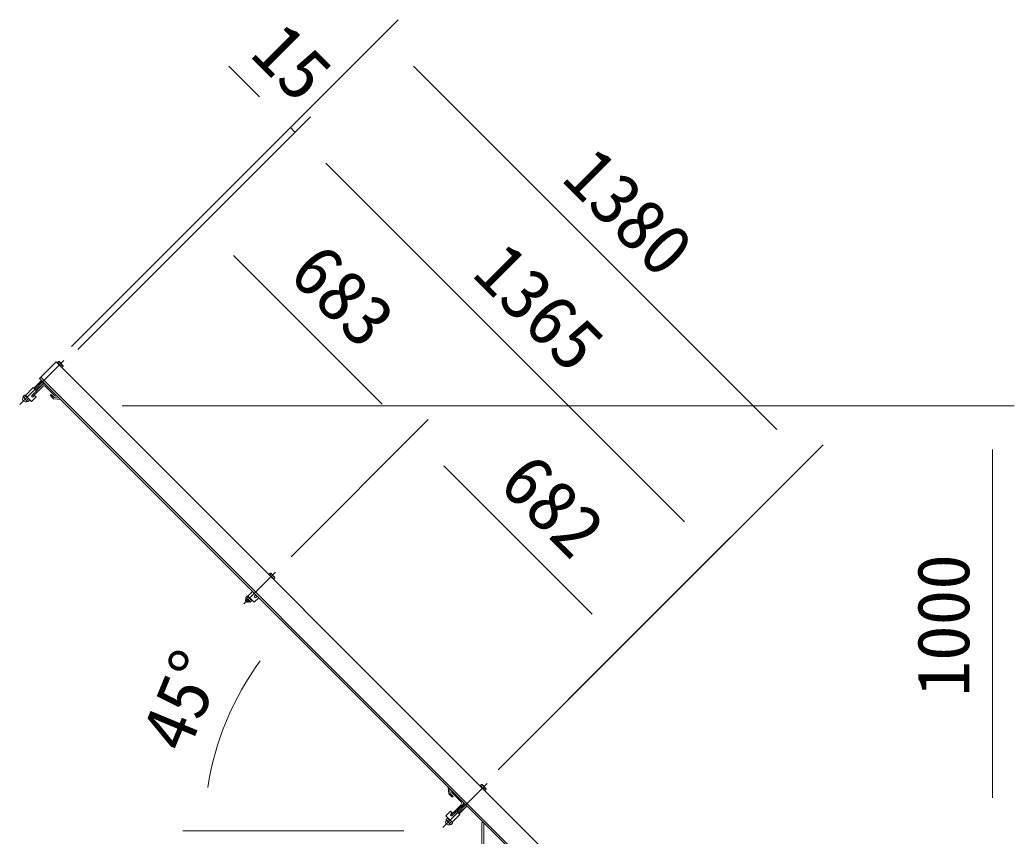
# Model space of a CAD drawing. Units: millimetres, scale not verified. Extents: x -10500 to 10500, y -7425 to 7425.
# Drawn here: x -2469 to -186, y 2194 to 4069 of the extents above; entities that cross this region are included whole.
import ezdxf
from ezdxf.enums import TextEntityAlignment as Align

# ---------------------------------------------------------------- set-up
doc = ezdxf.new("R2010")
doc.units = ezdxf.units.MM
doc.header["$LTSCALE"] = 50
doc.linetypes.add('USER1', pattern=[50.8, 31.75, -6.35, 6.35, -6.35])
for name, color, linetype, lineweight in [('0-0_D-STR3', 3, 'Continuous', 13), ('0-1_D-STR1', 1, 'Continuous', 18), ('0-2_D-BMK', 2, 'USER1', 13), ('0-6_D-STR-DIM', 7, 'Continuous', 9)]:
    doc.layers.add(name, color=color, linetype=linetype, lineweight=lineweight)
doc.styles.add('ＭＳ ゴシック', font='')
doc.styles.get('ＭＳ ゴシック').set_extended_font_data('MS Gothic')

msp = doc.modelspace()

# ---------------------------------------------------------------- linework, layer by layer
at = {"layer": '0-0_D-STR3'}
for p, q in [((-2383.63, 3281.27), (-2380.37, 3284.53)), ((-2383.63, 3281.27), (-2373.01, 3270.66)), ((-2380.97, 3278.62), (-2377.72, 3281.87)), ((-2379.03, 3284.17), (-2380.37, 3284.53)), ((-2379.03, 3284.17), (-2370.12, 3275.26)), ((-2375.67, 3273.31), (-2372.41, 3276.57)), ((-2373.01, 3270.66), (-2369.76, 3273.91)), ((-2370.12, 3275.26), (-2369.76, 3273.91)), ((-2456.28, 3206.49), (-2438.6, 3224.17)), ((-2438.6, 3224.17), (-2431.18, 3216.74)), ((-2419.33, 3240.61), (-2437.19, 3222.75)), ((-2418.8, 3240.08), (-2436.66, 3222.22)), ((-2414.21, 3235.48), (-2432.06, 3217.63)), ((-2413.68, 3234.95), (-2431.53, 3217.1)), ((-2458.47, 3207.27), (-2461.65, 3204.09)), ((-2461.04, 3202.06), (-2452.31, 3193.33)), ((-2461.04, 3202.06), (-2452.31, 3193.33)), ((-2458.79, 3201.22), (-2455.61, 3204.4)), ((-2456.44, 3206.66), (-2447.71, 3197.93)), ((-2456.44, 3206.66), (-2447.71, 3197.93)), ((-2456.28, 3206.49), (-2442.14, 3192.35)), ((-2453.06, 3195.5), (-2449.88, 3198.68)), ((-2442.14, 3192.35), (-2431.53, 3202.96)), ((-2441.61, 3206.31), (-2431.18, 3216.74)), ((-2438.42, 3203.13), (-2435.07, 3206.49)), ((-2435.07, 3206.49), (-2431.53, 3202.96)), ((-2447.02, 3195.81), (-2450.2, 3192.63)), ((-1897.49, 2795.14), (-1894.24, 2798.39)), ((-1897.49, 2795.14), (-1886.88, 2784.52)), ((-1894.84, 2792.48), (-1891.58, 2795.74)), ((-1892.89, 2798.03), (-1894.24, 2798.39)), ((-1892.89, 2798.03), (-1883.98, 2789.12)), ((-1889.53, 2787.17), (-1886.27, 2790.43)), ((-1886.88, 2784.52), (-1883.62, 2787.78)), ((-1883.98, 2789.12), (-1883.62, 2787.78)), ((-1946.28, 2746.34), (-1950.37, 2742.26)), ((-1950.37, 2742.26), (-1949.99, 2740.86)), ((-1941.15, 2732.02), (-1949.99, 2740.86)), ((-1943.63, 2743.69), (-1947.71, 2739.61)), ((-1935.67, 2735.73), (-1946.28, 2746.34)), ((-1945.22, 2745.28), (-1934.61, 2755.89)), ((-1945.22, 2745.28), (-1931.07, 2731.14)), ((-1931.07, 2731.14), (-1920.47, 2741.74)), ((-1930.54, 2745.1), (-1927.19, 2748.46)), ((-1927.36, 2741.92), (-1924, 2745.28)), ((-1924, 2745.28), (-1920.47, 2741.74)), ((-1948.4, 2739.27), (-1950.73, 2736.94)), ((-1950.73, 2736.94), (-1950.73, 2735.24)), ((-1950.73, 2736.94), (-1945.08, 2731.28)), ((-1950.73, 2735.24), (-1946.77, 2731.28)), ((-1945.08, 2731.28), (-1946.77, 2731.28)), ((-1942.74, 2733.61), (-1945.08, 2731.28)), ((-1938.32, 2738.38), (-1942.4, 2734.3)), ((-1939.75, 2731.65), (-1941.15, 2732.02)), ((-1935.67, 2735.73), (-1939.75, 2731.65)), ((-1412.06, 2309.71), (-1408.81, 2312.96)), ((-1401.45, 2299.09), (-1412.06, 2309.71)), ((-1409.41, 2307.05), (-1406.15, 2310.31)), ((-1407.46, 2312.6), (-1408.81, 2312.96)), ((-1398.55, 2303.69), (-1407.46, 2312.6)), ((-1404.1, 2301.75), (-1400.85, 2305)), ((-1401.45, 2299.09), (-1398.19, 2302.35)), ((-1398.55, 2303.69), (-1398.19, 2302.35)), ((-1447.77, 2269.04), (-1465.62, 2251.19)), ((-1447.24, 2268.51), (-1465.09, 2250.66)), ((-1442.64, 2263.92), (-1460.5, 2246.06)), ((-1442.11, 2263.39), (-1459.96, 2245.53)), ((-1490.37, 2240.58), (-1479.76, 2251.19)), ((-1476.23, 2226.44), (-1490.37, 2240.58)), ((-1476.23, 2247.65), (-1479.76, 2251.19)), ((-1479.59, 2244.3), (-1476.23, 2247.65)), ((-1476.41, 2241.11), (-1465.98, 2251.54)), ((-1476.23, 2226.44), (-1458.55, 2244.12)), ((-1458.55, 2244.12), (-1465.98, 2251.54)), ((-1486.91, 2235.7), (-1490.09, 2232.52)), ((-1480.66, 2221.68), (-1489.39, 2230.41)), ((-1480.66, 2221.68), (-1489.39, 2230.41)), ((-1487.22, 2229.66), (-1484.04, 2232.84)), ((-1476.06, 2226.28), (-1484.79, 2235.01)), ((-1476.06, 2226.28), (-1484.79, 2235.01)), ((-1481.5, 2223.93), (-1478.31, 2227.11)), ((-1475.45, 2224.25), (-1478.63, 2221.07))]:
    msp.add_line(p, q, dxfattribs=at)
for centre, radius, start, end in [((-2380.98, 3281.26), 3.32, 10.61585, 79.38415), ((-2383.44, 3270.85), 12.42, 27.4121, 62.5879), ((-2373.02, 3273.3), 3.32, 10.61585, 79.38415), ((-2456.28, 3198.01), 6.5, 142.16806, 307.83194), ((-2459.13, 3203.74), 2.54, 172.21089, 277.78911), ((-2461.81, 3202.3), 0.5, 322.16806, 35.16084), ((-2450.48, 3203.8), 8.7, 197.26063, 252.73937), ((-2458.13, 3204.75), 2.54, 352.21089, 97.78911), ((-2458.19, 3196.1), 8.7, 17.26063, 72.73937), ((-2449.54, 3196.15), 2.55, 352.42505, 97.57495), ((-2440.01, 3204.72), 2.25, 135, 315), ((-2450.53, 3195.16), 2.55, 172.42505, 277.57495), ((-2451.98, 3192.48), 0.5, 61.57981, 127.83194), ((-1894.85, 2795.13), 3.32, 10.61585, 79.38415), ((-1897.3, 2784.71), 12.42, 27.4121, 62.5879), ((-1886.89, 2787.16), 3.32, 10.61585, 79.38415), ((-1947.1, 2742.87), 3.32, 190.61586, 259.38414), ((-1928.95, 2743.51), 2.25, 135, 315), ((-1936.69, 2745.33), 12.42, 207.4121, 242.5879), ((-1939.14, 2734.91), 3.32, 190.61584, 259.38415), ((-1409.42, 2309.7), 3.32, 10.61585, 79.38415), ((-1411.87, 2299.28), 12.42, 27.4121, 62.5879), ((-1401.46, 2301.74), 3.32, 10.61585, 79.38415), ((-1478, 2242.7), 2.25, 135, 315), ((-1484.71, 2226.44), 6.5, 142.16806, 307.83194), ((-1487.56, 2232.19), 2.55, 172.42505, 277.57495), ((-1490.24, 2230.73), 0.5, 322.16806, 28.42019), ((-1478.91, 2232.24), 8.7, 197.26063, 252.73937), ((-1486.57, 2233.18), 2.55, 352.42505, 97.57495), ((-1486.62, 2224.53), 8.7, 17.26063, 72.73937), ((-1478.98, 2223.59), 2.54, 172.21089, 277.78911), ((-1480.42, 2220.91), 0.5, 54.83916, 127.83194), ((-1477.97, 2224.59), 2.54, 352.21089, 97.78911)]:
    msp.add_arc(centre, radius, start, end, dxfattribs=at)
at = {"layer": '0-1_D-STR1'}
for p, q in [((-2385.74, 3283.39), (-2423.93, 3245.2)), ((-2385.74, 3283.39), (-1102.79, 2000.44)), ((-2423.93, 3245.2), (-1156.79, 1978.07)), ((-2421.1, 3248.03), (-1152.79, 1979.73)), ((-2441.61, 3206.31), (-2416.86, 3231.06)), ((-2438.07, 3205.61), (-2416.5, 3227.17)), ((-2410.14, 3227.17), (-2388.57, 3205.61)), ((-2409.79, 3231.06), (-2385.04, 3206.31)), ((-2440.9, 3205.61), (-2441.61, 3206.31)), ((-2397.33, 3208.7), (-2399.45, 3206.58)), ((-2399.45, 3206.58), (-2391.67, 3198.8)), ((-2397.33, 3208.7), (-2390.34, 3201.72)), ((-2391.67, 3198.8), (-2375.76, 3197.04)), ((-2390.34, 3201.72), (-2378.99, 3200.27)), ((-2385.74, 3205.61), (-2385.04, 3206.31)), ((-2378.99, 3200.27), (-2375.76, 3197.04)), ((-1482.45, 2303.73), (-1485.68, 2306.96)), ((-1483.92, 2291.05), (-1485.68, 2306.96)), ((-1476.14, 2283.27), (-1483.92, 2291.05)), ((-1481, 2292.38), (-1482.45, 2303.73)), ((-1474.02, 2285.39), (-1481, 2292.38)), ((-1477.11, 2296.97), (-1476.41, 2297.68)), ((-1455.55, 2272.58), (-1477.11, 2294.15)), ((-1451.66, 2272.93), (-1476.41, 2297.68)), ((-1474.02, 2285.39), (-1476.14, 2283.27)), ((-1477.11, 2244.65), (-1455.55, 2266.22)), ((-1476.41, 2241.11), (-1451.66, 2265.86)), ((-1477.11, 2241.82), (-1476.41, 2241.11)), ((-1407.79, -4647.93), (-1407.79, 2225.4)), ((-1404.13, 2225.4), (-1407.79, 2225.4)), ((-1403.79, -4647.93), (-1403.79, 2225.07))]:
    msp.add_line(p, q, dxfattribs=at)
for centre, radius, start, end in [((-2413.32, 3227.53), 5, 45, 135), ((-2413.32, 3223.99), 4.5, 45, 135), ((-2439.48, 3207.02), 2, 225, 315), ((-2387.16, 3207.02), 2, 225, 315), ((-1475.7, 2295.56), 2, 135, 225), ((-1458.73, 2269.4), 4.5, 315, 45), ((-1455.19, 2269.4), 5, 315, 45), ((-1475.7, 2243.23), 2, 135, 225)]:
    msp.add_arc(centre, radius, start, end, dxfattribs=at)
at = {"layer": '0-2_D-BMK'}
for p, q in [((-2468.99, 3185.29), (-2367.71, 3286.57)), ((-1954.41, 2727.6), (-1881.58, 2800.43)), ((-1497.43, 2213.72), (-1396.15, 2315.01))]:
    msp.add_line(p, q, dxfattribs=at)
at = {"layer": '0-6_D-STR-DIM'}
for p, q in [((-2350.39, 3318.74), (-1600.27, 4068.87)), ((-1918.46, 3892.09), (-1989.17, 3962.8)), ((-1564.91, 3962.8), (-730.52, 3128.42)), ((-2350.39, 3318.74), (-1812.4, 3856.74)), ((-2336.03, 3311.89), (-1801.79, 3846.13)), ((-2336.03, 3311.89), (-1801.79, 3846.13)), ((-1837.15, 3810.77), (-1847.75, 3821.38)), ((-1766.44, 3740.06), (-942.66, 2916.28)), ((-1766.44, 3740.06), (-1695.72, 3669.35)), ((-2336.03, 3311.89), (-2013.92, 3634)), ((-1978.57, 3527.93), (-1637.03, 3186.4)), ((-2234.43, 3182.07), (-185.59, 3182.07)), ((-1846.22, 2835.79), (-1530.97, 3151.04)), ((-1846.22, 2835.79), (-1530.97, 3151.04)), ((-1370.83, 2346.68), (-624.46, 3093.06)), ((-235.59, 2282.07), (-235.59, 3082.07)), ((-1495.61, 3044.98), (-1154.79, 2704.15)), ((-1370.83, 2346.68), (-836.59, 2880.93)), ((-1588.01, 2409.28), (-1886.99, 2708.27)), ((-1370.83, 2346.68), (-1048.72, 2668.8)), ((-1587.03, 2206.31), (-2094.91, 2206.31))]:
    msp.add_line(p, q, dxfattribs=at)
msp.add_arc((-1385.04, 2206.31), 659.88, 143.69116, 171.30884, dxfattribs=at)

# ---------------------------------------------------------------- texts
at = {"layer": '0-6_D-STR-DIM', "style": 'ＭＳ ゴシック'}
for s, rotation, p in [('15', 315, (-1969.51, 3961.96)), ('1380', 315, (-1254.05, 3675.8)), ('683', 315, (-1881.79, 3455.01)), ('1365', 315, (-1459.73, 3457.22)), ('682', 315, (-1399.41, 2972.63)), ('1000', 90, (-252.46, 2514.82)), ('45°', 67.5, (-2051.69, 2365.28))]:
    msp.add_text(s, height=120.2, rotation=rotation, dxfattribs=at).set_placement(p, align=Align.BOTTOM_LEFT)

doc.saveas('drawing.dxf')
